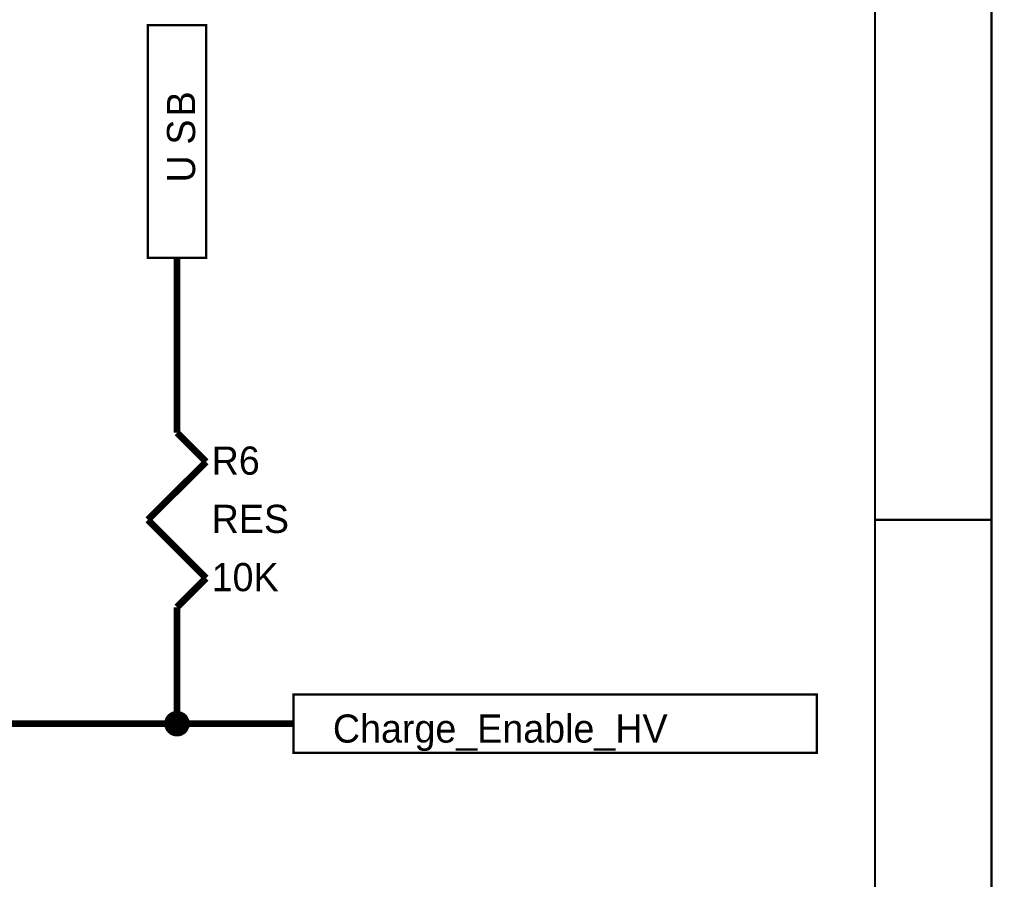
# Model space of a CAD drawing. Header units: millimetres. Extents: x 0 to 9.5, y 0 to 7.5.
# Drawn here: x 7.829 to 9.502, y 3.132 to 4.61 of the extents above; entities that cross this region are included whole.
import ezdxf

# ---------------------------------------------------------------- set-up
doc = ezdxf.new("R2010")
doc.units = ezdxf.units.MM
doc.header["$MEASUREMENT"] = 0
doc.layers.add('Sheet', color=255, linetype='Continuous')

msp = doc.modelspace()

# ---------------------------------------------------------------- linework, layer by layer
at = {"layer": 'Sheet', "const_width": 0.0039}
for points in [[(0.0008, 7.5), (0.0008, 0), (9.4996, 0), (9.4996, 7.5), (0.0008, 7.5), (0.0008, 7.5)], [(0.0008, 7.5), (9.4996, 7.5), (9.4996, 0), (0.0008, 0), (0.0008, 7.5)], [(0.2009, 7.2999), (0.2009, 0.1997), (9.2995, 0.1997), (9.2995, 7.2999), (0.2009, 7.2999), (0.2009, 7.2999)], [(0.2009, 7.2999), (9.2995, 7.2999), (9.2995, 0.1997), (0.2009, 0.1997), (0.2009, 7.2999)], [(8.0497, 4.5997), (8.0497, 4.1999), (8.1497, 4.1999), (8.1497, 4.5997), (8.0497, 4.5997), (8.0497, 4.5997)], [(8.1497, 4.1999), (8.0497, 4.1999), (8.0497, 4.5997), (8.1497, 4.5997), (8.1497, 4.1999)], [(8.2998, 3.4498), (8.2998, 3.3497), (9.1994, 3.3497), (9.1994, 3.4498), (8.2998, 3.4498), (8.2998, 3.4498)], [(8.2998, 3.3497), (8.2998, 3.4498), (9.1994, 3.4498), (9.1994, 3.3497), (8.2998, 3.3497)]]:
    msp.add_lwpolyline(points, close=True, dxfattribs=at)
at = {"layer": 'Sheet'}
for points, const_width in [([(8.0997, 3.9997), (8.0997, 4.1999)], 0.0118), ([(8.0997, 3.8997), (8.0997, 3.9997)], 0.0118), ([(8.1497, 3.8496), (8.0997, 3.8997)], 0.0118), ([(8.0497, 3.75), (8.1497, 3.8496)], 0.0118), ([(8.1497, 3.6499), (8.0497, 3.75)], 0.0118), ([(9.4996, 3.75), (9.2995, 3.75)], 0.0039), ([(8.0997, 3.5999), (8.1497, 3.6499)], 0.0118), ([(8.0997, 3.5999), (8.0997, 3.4998)], 0.0118), ([(8.0997, 3.4998), (8.0997, 3.3998), (8.2998, 3.3998)], 0.0118), ([(8.0797, 3.3998), (8.0797, 3.401), (8.0797, 3.4019), (8.0801, 3.4027), (8.0801, 3.4039), (8.0805, 3.4048), (8.0805, 3.4056), (8.0809, 3.4069), (8.0813, 3.4077), (8.0818, 3.4085), (8.0822, 3.4094), (8.0826, 3.4102), (8.083, 3.411), (8.0838, 3.4119), (8.0843, 3.4127), (8.0851, 3.4131), (8.0855, 3.4139), (8.0863, 3.4148), (8.0872, 3.4152), (8.0876, 3.416), (8.0884, 3.4164), (8.0893, 3.4169), (8.0901, 3.4173), (8.0909, 3.4177), (8.0922, 3.4181), (8.093, 3.4185), (8.0938, 3.4189), (8.0947, 3.4194), (8.0955, 3.4194), (8.0968, 3.4194), (8.0976, 3.4198), (8.0988, 3.4198), (8.0997, 3.4198)], 0.0039), ([(8.0797, 3.3998), (8.0797, 3.401), (8.0797, 3.4019), (8.0801, 3.4027), (8.0801, 3.4039), (8.0805, 3.4048), (8.0805, 3.4056), (8.0809, 3.4069), (8.0813, 3.4077), (8.0818, 3.4085), (8.0822, 3.4094), (8.0826, 3.4102), (8.083, 3.411), (8.0838, 3.4119), (8.0843, 3.4127), (8.0851, 3.4131), (8.0855, 3.4139), (8.0863, 3.4148), (8.0872, 3.4152), (8.0876, 3.416), (8.0884, 3.4164), (8.0893, 3.4169), (8.0901, 3.4173), (8.0909, 3.4177), (8.0922, 3.4181), (8.093, 3.4185), (8.0938, 3.4189), (8.0947, 3.4194), (8.0955, 3.4194), (8.0968, 3.4194), (8.0976, 3.4198), (8.0988, 3.4198), (8.0997, 3.4198)], 0.0039), ([(8.0797, 3.3998), (8.0797, 3.401), (8.0797, 3.4019), (8.0801, 3.4027), (8.0801, 3.4039), (8.0805, 3.4048), (8.0805, 3.4056), (8.0809, 3.4069), (8.0813, 3.4077), (8.0818, 3.4085), (8.0822, 3.4094), (8.0826, 3.4102), (8.083, 3.411), (8.0838, 3.4119), (8.0843, 3.4127), (8.0851, 3.4131), (8.0855, 3.4139), (8.0863, 3.4148), (8.0872, 3.4152), (8.0876, 3.416), (8.0884, 3.4164), (8.0893, 3.4169), (8.0901, 3.4173), (8.0909, 3.4177), (8.0922, 3.4181), (8.093, 3.4185), (8.0938, 3.4189), (8.0947, 3.4194), (8.0955, 3.4194), (8.0968, 3.4194), (8.0976, 3.4198), (8.0988, 3.4198), (8.0997, 3.4198)], 0.0039), ([(8.0797, 3.3998), (8.0797, 3.401), (8.0797, 3.4019), (8.0801, 3.4027), (8.0801, 3.4039), (8.0805, 3.4048), (8.0805, 3.4056), (8.0809, 3.4069), (8.0813, 3.4077), (8.0818, 3.4085), (8.0822, 3.4094), (8.0826, 3.4102), (8.083, 3.411), (8.0838, 3.4119), (8.0843, 3.4127), (8.0851, 3.4131), (8.0855, 3.4139), (8.0863, 3.4148), (8.0872, 3.4152), (8.0876, 3.416), (8.0884, 3.4164), (8.0893, 3.4169), (8.0901, 3.4173), (8.0909, 3.4177), (8.0922, 3.4181), (8.093, 3.4185), (8.0938, 3.4189), (8.0947, 3.4194), (8.0955, 3.4194), (8.0968, 3.4194), (8.0976, 3.4198), (8.0988, 3.4198), (8.0997, 3.4198)], 0.0039), ([(8.0797, 3.3998), (8.0797, 3.401), (8.0797, 3.4019), (8.0801, 3.4027), (8.0801, 3.4039), (8.0805, 3.4048), (8.0805, 3.4056), (8.0809, 3.4069), (8.0813, 3.4077), (8.0818, 3.4085), (8.0822, 3.4094), (8.0826, 3.4102), (8.083, 3.411), (8.0838, 3.4119), (8.0843, 3.4127), (8.0851, 3.4131), (8.0855, 3.4139), (8.0863, 3.4148), (8.0872, 3.4152), (8.0876, 3.416), (8.0884, 3.4164), (8.0893, 3.4169), (8.0901, 3.4173), (8.0909, 3.4177), (8.0922, 3.4181), (8.093, 3.4185), (8.0938, 3.4189), (8.0947, 3.4194), (8.0955, 3.4194), (8.0968, 3.4194), (8.0976, 3.4198), (8.0988, 3.4198), (8.0997, 3.4198)], 0.0039), ([(8.0797, 3.3998), (8.0797, 3.401), (8.0797, 3.4019), (8.0801, 3.4027), (8.0801, 3.4039), (8.0805, 3.4048), (8.0805, 3.4056), (8.0809, 3.4069), (8.0813, 3.4077), (8.0818, 3.4085), (8.0822, 3.4094), (8.0826, 3.4102), (8.083, 3.411), (8.0838, 3.4119), (8.0843, 3.4127), (8.0851, 3.4131), (8.0855, 3.4139), (8.0863, 3.4148), (8.0872, 3.4152), (8.0876, 3.416), (8.0884, 3.4164), (8.0893, 3.4169), (8.0901, 3.4173), (8.0909, 3.4177), (8.0922, 3.4181), (8.093, 3.4185), (8.0938, 3.4189), (8.0947, 3.4194), (8.0955, 3.4194), (8.0968, 3.4194), (8.0976, 3.4198), (8.0988, 3.4198), (8.0997, 3.4198)], 0.0039), ([(8.0797, 3.3998), (8.0797, 3.401), (8.0797, 3.4019), (8.0801, 3.4027), (8.0801, 3.4039), (8.0805, 3.4048), (8.0805, 3.4056), (8.0809, 3.4069), (8.0813, 3.4077), (8.0818, 3.4085), (8.0822, 3.4094), (8.0826, 3.4102), (8.083, 3.411), (8.0838, 3.4119), (8.0843, 3.4127), (8.0851, 3.4131), (8.0855, 3.4139), (8.0863, 3.4148), (8.0872, 3.4152), (8.0876, 3.416), (8.0884, 3.4164), (8.0893, 3.4169), (8.0901, 3.4173), (8.0909, 3.4177), (8.0922, 3.4181), (8.093, 3.4185), (8.0938, 3.4189), (8.0947, 3.4194), (8.0955, 3.4194), (8.0968, 3.4194), (8.0976, 3.4198), (8.0988, 3.4198), (8.0997, 3.4198)], 0.0039), ([(8.0797, 3.3998), (8.0797, 3.401), (8.0797, 3.4019), (8.0801, 3.4027), (8.0801, 3.4039), (8.0805, 3.4048), (8.0805, 3.4056), (8.0809, 3.4069), (8.0813, 3.4077), (8.0818, 3.4085), (8.0822, 3.4094), (8.0826, 3.4102), (8.083, 3.411), (8.0838, 3.4119), (8.0843, 3.4127), (8.0851, 3.4131), (8.0855, 3.4139), (8.0863, 3.4148), (8.0872, 3.4152), (8.0876, 3.416), (8.0884, 3.4164), (8.0893, 3.4169), (8.0901, 3.4173), (8.0909, 3.4177), (8.0922, 3.4181), (8.093, 3.4185), (8.0938, 3.4189), (8.0947, 3.4194), (8.0955, 3.4194), (8.0968, 3.4194), (8.0976, 3.4198), (8.0988, 3.4198), (8.0997, 3.4198)], 0.0039), ([(8.0997, 3.4198), (8.0997, 3.4198)], 0.0039), ([(8.0997, 3.4198), (8.1009, 3.4198), (8.1018, 3.4198), (8.1026, 3.4194), (8.1038, 3.4194), (8.1047, 3.4194), (8.1055, 3.4189), (8.1068, 3.4185), (8.1076, 3.4181), (8.1084, 3.4177), (8.1093, 3.4173), (8.1101, 3.4169), (8.1109, 3.4164), (8.1118, 3.416), (8.1126, 3.4152), (8.113, 3.4148), (8.1139, 3.4139), (8.1147, 3.4131), (8.1151, 3.4127), (8.1159, 3.4119), (8.1164, 3.411), (8.1168, 3.4102), (8.1172, 3.4094), (8.1176, 3.4085), (8.118, 3.4077), (8.1184, 3.4069), (8.1189, 3.4056), (8.1193, 3.4048), (8.1193, 3.4039), (8.1193, 3.4027), (8.1197, 3.4019), (8.1197, 3.401), (8.1197, 3.3998)], 0.0039), ([(8.0997, 3.4198), (8.0997, 3.4198)], 0.0039), ([(8.0997, 3.4198), (8.1009, 3.4198), (8.1018, 3.4198), (8.1026, 3.4194), (8.1038, 3.4194), (8.1047, 3.4194), (8.1055, 3.4189), (8.1068, 3.4185), (8.1076, 3.4181), (8.1084, 3.4177), (8.1093, 3.4173), (8.1101, 3.4169), (8.1109, 3.4164), (8.1118, 3.416), (8.1126, 3.4152), (8.113, 3.4148), (8.1139, 3.4139), (8.1147, 3.4131), (8.1151, 3.4127), (8.1159, 3.4119), (8.1164, 3.411), (8.1168, 3.4102), (8.1172, 3.4094), (8.1176, 3.4085), (8.118, 3.4077), (8.1184, 3.4069), (8.1189, 3.4056), (8.1193, 3.4048), (8.1193, 3.4039), (8.1193, 3.4027), (8.1197, 3.4019), (8.1197, 3.401), (8.1197, 3.3998)], 0.0039), ([(8.0997, 3.4198), (8.0997, 3.4198)], 0.0039), ([(8.0997, 3.4198), (8.1009, 3.4198), (8.1018, 3.4198), (8.1026, 3.4194), (8.1038, 3.4194), (8.1047, 3.4194), (8.1055, 3.4189), (8.1068, 3.4185), (8.1076, 3.4181), (8.1084, 3.4177), (8.1093, 3.4173), (8.1101, 3.4169), (8.1109, 3.4164), (8.1118, 3.416), (8.1126, 3.4152), (8.113, 3.4148), (8.1139, 3.4139), (8.1147, 3.4131), (8.1151, 3.4127), (8.1159, 3.4119), (8.1164, 3.411), (8.1168, 3.4102), (8.1172, 3.4094), (8.1176, 3.4085), (8.118, 3.4077), (8.1184, 3.4069), (8.1189, 3.4056), (8.1193, 3.4048), (8.1193, 3.4039), (8.1193, 3.4027), (8.1197, 3.4019), (8.1197, 3.401), (8.1197, 3.3998)], 0.0039), ([(8.0997, 3.4198), (8.0997, 3.4198)], 0.0039), ([(8.0997, 3.4198), (8.1009, 3.4198), (8.1018, 3.4198), (8.1026, 3.4194), (8.1038, 3.4194), (8.1047, 3.4194), (8.1055, 3.4189), (8.1068, 3.4185), (8.1076, 3.4181), (8.1084, 3.4177), (8.1093, 3.4173), (8.1101, 3.4169), (8.1109, 3.4164), (8.1118, 3.416), (8.1126, 3.4152), (8.113, 3.4148), (8.1139, 3.4139), (8.1147, 3.4131), (8.1151, 3.4127), (8.1159, 3.4119), (8.1164, 3.411), (8.1168, 3.4102), (8.1172, 3.4094), (8.1176, 3.4085), (8.118, 3.4077), (8.1184, 3.4069), (8.1189, 3.4056), (8.1193, 3.4048), (8.1193, 3.4039), (8.1193, 3.4027), (8.1197, 3.4019), (8.1197, 3.401), (8.1197, 3.3998)], 0.0039), ([(8.0997, 3.4198), (8.0997, 3.4198)], 0.0039), ([(8.0997, 3.4198), (8.1009, 3.4198), (8.1018, 3.4198), (8.1026, 3.4194), (8.1038, 3.4194), (8.1047, 3.4194), (8.1055, 3.4189), (8.1068, 3.4185), (8.1076, 3.4181), (8.1084, 3.4177), (8.1093, 3.4173), (8.1101, 3.4169), (8.1109, 3.4164), (8.1118, 3.416), (8.1126, 3.4152), (8.113, 3.4148), (8.1139, 3.4139), (8.1147, 3.4131), (8.1151, 3.4127), (8.1159, 3.4119), (8.1164, 3.411), (8.1168, 3.4102), (8.1172, 3.4094), (8.1176, 3.4085), (8.118, 3.4077), (8.1184, 3.4069), (8.1189, 3.4056), (8.1193, 3.4048), (8.1193, 3.4039), (8.1193, 3.4027), (8.1197, 3.4019), (8.1197, 3.401), (8.1197, 3.3998)], 0.0039), ([(8.0997, 3.4198), (8.0997, 3.4198)], 0.0039), ([(8.0997, 3.4198), (8.1009, 3.4198), (8.1018, 3.4198), (8.1026, 3.4194), (8.1038, 3.4194), (8.1047, 3.4194), (8.1055, 3.4189), (8.1068, 3.4185), (8.1076, 3.4181), (8.1084, 3.4177), (8.1093, 3.4173), (8.1101, 3.4169), (8.1109, 3.4164), (8.1118, 3.416), (8.1126, 3.4152), (8.113, 3.4148), (8.1139, 3.4139), (8.1147, 3.4131), (8.1151, 3.4127), (8.1159, 3.4119), (8.1164, 3.411), (8.1168, 3.4102), (8.1172, 3.4094), (8.1176, 3.4085), (8.118, 3.4077), (8.1184, 3.4069), (8.1189, 3.4056), (8.1193, 3.4048), (8.1193, 3.4039), (8.1193, 3.4027), (8.1197, 3.4019), (8.1197, 3.401), (8.1197, 3.3998)], 0.0039), ([(8.0997, 3.4198), (8.0997, 3.4198)], 0.0039), ([(8.0997, 3.4198), (8.1009, 3.4198), (8.1018, 3.4198), (8.1026, 3.4194), (8.1038, 3.4194), (8.1047, 3.4194), (8.1055, 3.4189), (8.1068, 3.4185), (8.1076, 3.4181), (8.1084, 3.4177), (8.1093, 3.4173), (8.1101, 3.4169), (8.1109, 3.4164), (8.1118, 3.416), (8.1126, 3.4152), (8.113, 3.4148), (8.1139, 3.4139), (8.1147, 3.4131), (8.1151, 3.4127), (8.1159, 3.4119), (8.1164, 3.411), (8.1168, 3.4102), (8.1172, 3.4094), (8.1176, 3.4085), (8.118, 3.4077), (8.1184, 3.4069), (8.1189, 3.4056), (8.1193, 3.4048), (8.1193, 3.4039), (8.1193, 3.4027), (8.1197, 3.4019), (8.1197, 3.401), (8.1197, 3.3998)], 0.0039), ([(8.0997, 3.4198), (8.0997, 3.4198)], 0.0039), ([(8.0997, 3.4198), (8.1009, 3.4198), (8.1018, 3.4198), (8.1026, 3.4194), (8.1038, 3.4194), (8.1047, 3.4194), (8.1055, 3.4189), (8.1068, 3.4185), (8.1076, 3.4181), (8.1084, 3.4177), (8.1093, 3.4173), (8.1101, 3.4169), (8.1109, 3.4164), (8.1118, 3.416), (8.1126, 3.4152), (8.113, 3.4148), (8.1139, 3.4139), (8.1147, 3.4131), (8.1151, 3.4127), (8.1159, 3.4119), (8.1164, 3.411), (8.1168, 3.4102), (8.1172, 3.4094), (8.1176, 3.4085), (8.118, 3.4077), (8.1184, 3.4069), (8.1189, 3.4056), (8.1193, 3.4048), (8.1193, 3.4039), (8.1193, 3.4027), (8.1197, 3.4019), (8.1197, 3.401), (8.1197, 3.3998)], 0.0039), ([(7.7999, 3.3998), (8.0997, 3.3998)], 0.0118), ([(8.0997, 3.3798), (8.0988, 3.3798), (8.0976, 3.3798), (8.0968, 3.3802), (8.0955, 3.3802), (8.0947, 3.3806), (8.0938, 3.3806), (8.093, 3.381), (8.0922, 3.3814), (8.0909, 3.3818), (8.0901, 3.3823), (8.0893, 3.3827), (8.0884, 3.3831), (8.0876, 3.3839), (8.0872, 3.3843), (8.0863, 3.3852), (8.0855, 3.3856), (8.0851, 3.3864), (8.0843, 3.3873), (8.0838, 3.3877), (8.083, 3.3885), (8.0826, 3.3893), (8.0822, 3.3902), (8.0818, 3.391), (8.0813, 3.3923), (8.0809, 3.3931), (8.0805, 3.3939), (8.0805, 3.3948), (8.0801, 3.3956), (8.0801, 3.3968), (8.0797, 3.3977), (8.0797, 3.3989), (8.0797, 3.3998)], 0.0039), ([(8.0797, 3.3998), (8.0797, 3.3998)], 0.0039), ([(8.0997, 3.3798), (8.0988, 3.3798), (8.0976, 3.3798), (8.0968, 3.3802), (8.0955, 3.3802), (8.0947, 3.3806), (8.0938, 3.3806), (8.093, 3.381), (8.0922, 3.3814), (8.0909, 3.3818), (8.0901, 3.3823), (8.0893, 3.3827), (8.0884, 3.3831), (8.0876, 3.3839), (8.0872, 3.3843), (8.0863, 3.3852), (8.0855, 3.3856), (8.0851, 3.3864), (8.0843, 3.3873), (8.0838, 3.3877), (8.083, 3.3885), (8.0826, 3.3893), (8.0822, 3.3902), (8.0818, 3.391), (8.0813, 3.3923), (8.0809, 3.3931), (8.0805, 3.3939), (8.0805, 3.3948), (8.0801, 3.3956), (8.0801, 3.3968), (8.0797, 3.3977), (8.0797, 3.3989), (8.0797, 3.3998)], 0.0039), ([(8.0797, 3.3998), (8.0797, 3.3998)], 0.0039), ([(8.0997, 3.3798), (8.0988, 3.3798), (8.0976, 3.3798), (8.0968, 3.3802), (8.0955, 3.3802), (8.0947, 3.3806), (8.0938, 3.3806), (8.093, 3.381), (8.0922, 3.3814), (8.0909, 3.3818), (8.0901, 3.3823), (8.0893, 3.3827), (8.0884, 3.3831), (8.0876, 3.3839), (8.0872, 3.3843), (8.0863, 3.3852), (8.0855, 3.3856), (8.0851, 3.3864), (8.0843, 3.3873), (8.0838, 3.3877), (8.083, 3.3885), (8.0826, 3.3893), (8.0822, 3.3902), (8.0818, 3.391), (8.0813, 3.3923), (8.0809, 3.3931), (8.0805, 3.3939), (8.0805, 3.3948), (8.0801, 3.3956), (8.0801, 3.3968), (8.0797, 3.3977), (8.0797, 3.3989), (8.0797, 3.3998)], 0.0039), ([(8.0797, 3.3998), (8.0797, 3.3998)], 0.0039), ([(8.0997, 3.3798), (8.0988, 3.3798), (8.0976, 3.3798), (8.0968, 3.3802), (8.0955, 3.3802), (8.0947, 3.3806), (8.0938, 3.3806), (8.093, 3.381), (8.0922, 3.3814), (8.0909, 3.3818), (8.0901, 3.3823), (8.0893, 3.3827), (8.0884, 3.3831), (8.0876, 3.3839), (8.0872, 3.3843), (8.0863, 3.3852), (8.0855, 3.3856), (8.0851, 3.3864), (8.0843, 3.3873), (8.0838, 3.3877), (8.083, 3.3885), (8.0826, 3.3893), (8.0822, 3.3902), (8.0818, 3.391), (8.0813, 3.3923), (8.0809, 3.3931), (8.0805, 3.3939), (8.0805, 3.3948), (8.0801, 3.3956), (8.0801, 3.3968), (8.0797, 3.3977), (8.0797, 3.3989), (8.0797, 3.3998)], 0.0039), ([(8.0797, 3.3998), (8.0797, 3.3998)], 0.0039), ([(8.0997, 3.3798), (8.0988, 3.3798), (8.0976, 3.3798), (8.0968, 3.3802), (8.0955, 3.3802), (8.0947, 3.3806), (8.0938, 3.3806), (8.093, 3.381), (8.0922, 3.3814), (8.0909, 3.3818), (8.0901, 3.3823), (8.0893, 3.3827), (8.0884, 3.3831), (8.0876, 3.3839), (8.0872, 3.3843), (8.0863, 3.3852), (8.0855, 3.3856), (8.0851, 3.3864), (8.0843, 3.3873), (8.0838, 3.3877), (8.083, 3.3885), (8.0826, 3.3893), (8.0822, 3.3902), (8.0818, 3.391), (8.0813, 3.3923), (8.0809, 3.3931), (8.0805, 3.3939), (8.0805, 3.3948), (8.0801, 3.3956), (8.0801, 3.3968), (8.0797, 3.3977), (8.0797, 3.3989), (8.0797, 3.3998)], 0.0039), ([(8.0797, 3.3998), (8.0797, 3.3998)], 0.0039), ([(8.0997, 3.3798), (8.0988, 3.3798), (8.0976, 3.3798), (8.0968, 3.3802), (8.0955, 3.3802), (8.0947, 3.3806), (8.0938, 3.3806), (8.093, 3.381), (8.0922, 3.3814), (8.0909, 3.3818), (8.0901, 3.3823), (8.0893, 3.3827), (8.0884, 3.3831), (8.0876, 3.3839), (8.0872, 3.3843), (8.0863, 3.3852), (8.0855, 3.3856), (8.0851, 3.3864), (8.0843, 3.3873), (8.0838, 3.3877), (8.083, 3.3885), (8.0826, 3.3893), (8.0822, 3.3902), (8.0818, 3.391), (8.0813, 3.3923), (8.0809, 3.3931), (8.0805, 3.3939), (8.0805, 3.3948), (8.0801, 3.3956), (8.0801, 3.3968), (8.0797, 3.3977), (8.0797, 3.3989), (8.0797, 3.3998)], 0.0039), ([(8.0797, 3.3998), (8.0797, 3.3998)], 0.0039), ([(8.0997, 3.3798), (8.0988, 3.3798), (8.0976, 3.3798), (8.0968, 3.3802), (8.0955, 3.3802), (8.0947, 3.3806), (8.0938, 3.3806), (8.093, 3.381), (8.0922, 3.3814), (8.0909, 3.3818), (8.0901, 3.3823), (8.0893, 3.3827), (8.0884, 3.3831), (8.0876, 3.3839), (8.0872, 3.3843), (8.0863, 3.3852), (8.0855, 3.3856), (8.0851, 3.3864), (8.0843, 3.3873), (8.0838, 3.3877), (8.083, 3.3885), (8.0826, 3.3893), (8.0822, 3.3902), (8.0818, 3.391), (8.0813, 3.3923), (8.0809, 3.3931), (8.0805, 3.3939), (8.0805, 3.3948), (8.0801, 3.3956), (8.0801, 3.3968), (8.0797, 3.3977), (8.0797, 3.3989), (8.0797, 3.3998)], 0.0039), ([(8.0797, 3.3998), (8.0797, 3.3998)], 0.0039), ([(8.0997, 3.3798), (8.0988, 3.3798), (8.0976, 3.3798), (8.0968, 3.3802), (8.0955, 3.3802), (8.0947, 3.3806), (8.0938, 3.3806), (8.093, 3.381), (8.0922, 3.3814), (8.0909, 3.3818), (8.0901, 3.3823), (8.0893, 3.3827), (8.0884, 3.3831), (8.0876, 3.3839), (8.0872, 3.3843), (8.0863, 3.3852), (8.0855, 3.3856), (8.0851, 3.3864), (8.0843, 3.3873), (8.0838, 3.3877), (8.083, 3.3885), (8.0826, 3.3893), (8.0822, 3.3902), (8.0818, 3.391), (8.0813, 3.3923), (8.0809, 3.3931), (8.0805, 3.3939), (8.0805, 3.3948), (8.0801, 3.3956), (8.0801, 3.3968), (8.0797, 3.3977), (8.0797, 3.3989), (8.0797, 3.3998)], 0.0039), ([(8.0797, 3.3998), (8.0797, 3.3998)], 0.0039), ([(8.1197, 3.3998), (8.1197, 3.3989), (8.1197, 3.3977), (8.1193, 3.3968), (8.1193, 3.3956), (8.1193, 3.3948), (8.1189, 3.3939), (8.1184, 3.3931), (8.118, 3.3923), (8.1176, 3.391), (8.1172, 3.3902), (8.1168, 3.3893), (8.1164, 3.3885), (8.1159, 3.3877), (8.1151, 3.3873), (8.1147, 3.3864), (8.1139, 3.3856), (8.113, 3.3852), (8.1126, 3.3843), (8.1118, 3.3839), (8.1109, 3.3831), (8.1101, 3.3827), (8.1093, 3.3823), (8.1084, 3.3818), (8.1076, 3.3814), (8.1068, 3.381), (8.1055, 3.3806), (8.1047, 3.3806), (8.1038, 3.3802), (8.1026, 3.3802), (8.1018, 3.3798), (8.1009, 3.3798), (8.0997, 3.3798)], 0.0039), ([(8.1197, 3.3998), (8.1197, 3.3989), (8.1197, 3.3977), (8.1193, 3.3968), (8.1193, 3.3956), (8.1193, 3.3948), (8.1189, 3.3939), (8.1184, 3.3931), (8.118, 3.3923), (8.1176, 3.391), (8.1172, 3.3902), (8.1168, 3.3893), (8.1164, 3.3885), (8.1159, 3.3877), (8.1151, 3.3873), (8.1147, 3.3864), (8.1139, 3.3856), (8.113, 3.3852), (8.1126, 3.3843), (8.1118, 3.3839), (8.1109, 3.3831), (8.1101, 3.3827), (8.1093, 3.3823), (8.1084, 3.3818), (8.1076, 3.3814), (8.1068, 3.381), (8.1055, 3.3806), (8.1047, 3.3806), (8.1038, 3.3802), (8.1026, 3.3802), (8.1018, 3.3798), (8.1009, 3.3798), (8.0997, 3.3798)], 0.0039), ([(8.1197, 3.3998), (8.1197, 3.3989), (8.1197, 3.3977), (8.1193, 3.3968), (8.1193, 3.3956), (8.1193, 3.3948), (8.1189, 3.3939), (8.1184, 3.3931), (8.118, 3.3923), (8.1176, 3.391), (8.1172, 3.3902), (8.1168, 3.3893), (8.1164, 3.3885), (8.1159, 3.3877), (8.1151, 3.3873), (8.1147, 3.3864), (8.1139, 3.3856), (8.113, 3.3852), (8.1126, 3.3843), (8.1118, 3.3839), (8.1109, 3.3831), (8.1101, 3.3827), (8.1093, 3.3823), (8.1084, 3.3818), (8.1076, 3.3814), (8.1068, 3.381), (8.1055, 3.3806), (8.1047, 3.3806), (8.1038, 3.3802), (8.1026, 3.3802), (8.1018, 3.3798), (8.1009, 3.3798), (8.0997, 3.3798)], 0.0039), ([(8.1197, 3.3998), (8.1197, 3.3989), (8.1197, 3.3977), (8.1193, 3.3968), (8.1193, 3.3956), (8.1193, 3.3948), (8.1189, 3.3939), (8.1184, 3.3931), (8.118, 3.3923), (8.1176, 3.391), (8.1172, 3.3902), (8.1168, 3.3893), (8.1164, 3.3885), (8.1159, 3.3877), (8.1151, 3.3873), (8.1147, 3.3864), (8.1139, 3.3856), (8.113, 3.3852), (8.1126, 3.3843), (8.1118, 3.3839), (8.1109, 3.3831), (8.1101, 3.3827), (8.1093, 3.3823), (8.1084, 3.3818), (8.1076, 3.3814), (8.1068, 3.381), (8.1055, 3.3806), (8.1047, 3.3806), (8.1038, 3.3802), (8.1026, 3.3802), (8.1018, 3.3798), (8.1009, 3.3798), (8.0997, 3.3798)], 0.0039), ([(8.1197, 3.3998), (8.1197, 3.3989), (8.1197, 3.3977), (8.1193, 3.3968), (8.1193, 3.3956), (8.1193, 3.3948), (8.1189, 3.3939), (8.1184, 3.3931), (8.118, 3.3923), (8.1176, 3.391), (8.1172, 3.3902), (8.1168, 3.3893), (8.1164, 3.3885), (8.1159, 3.3877), (8.1151, 3.3873), (8.1147, 3.3864), (8.1139, 3.3856), (8.113, 3.3852), (8.1126, 3.3843), (8.1118, 3.3839), (8.1109, 3.3831), (8.1101, 3.3827), (8.1093, 3.3823), (8.1084, 3.3818), (8.1076, 3.3814), (8.1068, 3.381), (8.1055, 3.3806), (8.1047, 3.3806), (8.1038, 3.3802), (8.1026, 3.3802), (8.1018, 3.3798), (8.1009, 3.3798), (8.0997, 3.3798)], 0.0039), ([(8.1197, 3.3998), (8.1197, 3.3989), (8.1197, 3.3977), (8.1193, 3.3968), (8.1193, 3.3956), (8.1193, 3.3948), (8.1189, 3.3939), (8.1184, 3.3931), (8.118, 3.3923), (8.1176, 3.391), (8.1172, 3.3902), (8.1168, 3.3893), (8.1164, 3.3885), (8.1159, 3.3877), (8.1151, 3.3873), (8.1147, 3.3864), (8.1139, 3.3856), (8.113, 3.3852), (8.1126, 3.3843), (8.1118, 3.3839), (8.1109, 3.3831), (8.1101, 3.3827), (8.1093, 3.3823), (8.1084, 3.3818), (8.1076, 3.3814), (8.1068, 3.381), (8.1055, 3.3806), (8.1047, 3.3806), (8.1038, 3.3802), (8.1026, 3.3802), (8.1018, 3.3798), (8.1009, 3.3798), (8.0997, 3.3798)], 0.0039), ([(8.1197, 3.3998), (8.1197, 3.3989), (8.1197, 3.3977), (8.1193, 3.3968), (8.1193, 3.3956), (8.1193, 3.3948), (8.1189, 3.3939), (8.1184, 3.3931), (8.118, 3.3923), (8.1176, 3.391), (8.1172, 3.3902), (8.1168, 3.3893), (8.1164, 3.3885), (8.1159, 3.3877), (8.1151, 3.3873), (8.1147, 3.3864), (8.1139, 3.3856), (8.113, 3.3852), (8.1126, 3.3843), (8.1118, 3.3839), (8.1109, 3.3831), (8.1101, 3.3827), (8.1093, 3.3823), (8.1084, 3.3818), (8.1076, 3.3814), (8.1068, 3.381), (8.1055, 3.3806), (8.1047, 3.3806), (8.1038, 3.3802), (8.1026, 3.3802), (8.1018, 3.3798), (8.1009, 3.3798), (8.0997, 3.3798)], 0.0039), ([(8.1197, 3.3998), (8.1197, 3.3989), (8.1197, 3.3977), (8.1193, 3.3968), (8.1193, 3.3956), (8.1193, 3.3948), (8.1189, 3.3939), (8.1184, 3.3931), (8.118, 3.3923), (8.1176, 3.391), (8.1172, 3.3902), (8.1168, 3.3893), (8.1164, 3.3885), (8.1159, 3.3877), (8.1151, 3.3873), (8.1147, 3.3864), (8.1139, 3.3856), (8.113, 3.3852), (8.1126, 3.3843), (8.1118, 3.3839), (8.1109, 3.3831), (8.1101, 3.3827), (8.1093, 3.3823), (8.1084, 3.3818), (8.1076, 3.3814), (8.1068, 3.381), (8.1055, 3.3806), (8.1047, 3.3806), (8.1038, 3.3802), (8.1026, 3.3802), (8.1018, 3.3798), (8.1009, 3.3798), (8.0997, 3.3798)], 0.0039), ([(8.1197, 3.3998), (8.1197, 3.3998), (8.1197, 3.3998), (8.1197, 3.3998), (8.1197, 3.3998), (8.1197, 3.3998), (8.1197, 3.3998), (8.1197, 3.3998), (8.1197, 3.3998), (8.1197, 3.3998), (8.1197, 3.3998), (8.1197, 3.3998), (8.1197, 3.3998), (8.1197, 3.3998), (8.1197, 3.3998), (8.1197, 3.3998), (8.1197, 3.3998), (8.1197, 3.3998), (8.1197, 3.3998), (8.1197, 3.3998), (8.1197, 3.3998), (8.1197, 3.3998), (8.1197, 3.3998), (8.1197, 3.3998), (8.1197, 3.3998), (8.1197, 3.3998), (8.1197, 3.3998), (8.1197, 3.3998), (8.1197, 3.3998), (8.1197, 3.3998), (8.1197, 3.3998), (8.1197, 3.3998), (8.1197, 3.3998)], 0.0039), ([(8.1197, 3.3998), (8.1197, 3.3998)], 0.0039), ([(8.1197, 3.3998), (8.1197, 3.3998), (8.1197, 3.3998), (8.1197, 3.3998), (8.1197, 3.3998), (8.1197, 3.3998), (8.1197, 3.3998), (8.1197, 3.3998), (8.1197, 3.3998), (8.1197, 3.3998), (8.1197, 3.3998), (8.1197, 3.3998), (8.1197, 3.3998), (8.1197, 3.3998), (8.1197, 3.3998), (8.1197, 3.3998), (8.1197, 3.3998), (8.1197, 3.3998), (8.1197, 3.3998), (8.1197, 3.3998), (8.1197, 3.3998), (8.1197, 3.3998), (8.1197, 3.3998), (8.1197, 3.3998), (8.1197, 3.3998), (8.1197, 3.3998), (8.1197, 3.3998), (8.1197, 3.3998), (8.1197, 3.3998), (8.1197, 3.3998), (8.1197, 3.3998), (8.1197, 3.3998), (8.1197, 3.3998)], 0.0039), ([(8.1197, 3.3998), (8.1197, 3.3998)], 0.0039), ([(8.1197, 3.3998), (8.1197, 3.3998), (8.1197, 3.3998), (8.1197, 3.3998), (8.1197, 3.3998), (8.1197, 3.3998), (8.1197, 3.3998), (8.1197, 3.3998), (8.1197, 3.3998), (8.1197, 3.3998), (8.1197, 3.3998), (8.1197, 3.3998), (8.1197, 3.3998), (8.1197, 3.3998), (8.1197, 3.3998), (8.1197, 3.3998), (8.1197, 3.3998), (8.1197, 3.3998), (8.1197, 3.3998), (8.1197, 3.3998), (8.1197, 3.3998), (8.1197, 3.3998), (8.1197, 3.3998), (8.1197, 3.3998), (8.1197, 3.3998), (8.1197, 3.3998), (8.1197, 3.3998), (8.1197, 3.3998), (8.1197, 3.3998), (8.1197, 3.3998), (8.1197, 3.3998), (8.1197, 3.3998), (8.1197, 3.3998)], 0.0039), ([(8.1197, 3.3998), (8.1197, 3.3998)], 0.0039), ([(8.1197, 3.3998), (8.1197, 3.3998), (8.1197, 3.3998), (8.1197, 3.3998), (8.1197, 3.3998), (8.1197, 3.3998), (8.1197, 3.3998), (8.1197, 3.3998), (8.1197, 3.3998), (8.1197, 3.3998), (8.1197, 3.3998), (8.1197, 3.3998), (8.1197, 3.3998), (8.1197, 3.3998), (8.1197, 3.3998), (8.1197, 3.3998), (8.1197, 3.3998), (8.1197, 3.3998), (8.1197, 3.3998), (8.1197, 3.3998), (8.1197, 3.3998), (8.1197, 3.3998), (8.1197, 3.3998), (8.1197, 3.3998), (8.1197, 3.3998), (8.1197, 3.3998), (8.1197, 3.3998), (8.1197, 3.3998), (8.1197, 3.3998), (8.1197, 3.3998), (8.1197, 3.3998), (8.1197, 3.3998), (8.1197, 3.3998)], 0.0039), ([(8.1197, 3.3998), (8.1197, 3.3998)], 0.0039), ([(8.1197, 3.3998), (8.1197, 3.3998), (8.1197, 3.3998), (8.1197, 3.3998), (8.1197, 3.3998), (8.1197, 3.3998), (8.1197, 3.3998), (8.1197, 3.3998), (8.1197, 3.3998), (8.1197, 3.3998), (8.1197, 3.3998), (8.1197, 3.3998), (8.1197, 3.3998), (8.1197, 3.3998), (8.1197, 3.3998), (8.1197, 3.3998), (8.1197, 3.3998), (8.1197, 3.3998), (8.1197, 3.3998), (8.1197, 3.3998), (8.1197, 3.3998), (8.1197, 3.3998), (8.1197, 3.3998), (8.1197, 3.3998), (8.1197, 3.3998), (8.1197, 3.3998), (8.1197, 3.3998), (8.1197, 3.3998), (8.1197, 3.3998), (8.1197, 3.3998), (8.1197, 3.3998), (8.1197, 3.3998), (8.1197, 3.3998)], 0.0039), ([(8.1197, 3.3998), (8.1197, 3.3998)], 0.0039), ([(8.1197, 3.3998), (8.1197, 3.3998), (8.1197, 3.3998), (8.1197, 3.3998), (8.1197, 3.3998), (8.1197, 3.3998), (8.1197, 3.3998), (8.1197, 3.3998), (8.1197, 3.3998), (8.1197, 3.3998), (8.1197, 3.3998), (8.1197, 3.3998), (8.1197, 3.3998), (8.1197, 3.3998), (8.1197, 3.3998), (8.1197, 3.3998), (8.1197, 3.3998), (8.1197, 3.3998), (8.1197, 3.3998), (8.1197, 3.3998), (8.1197, 3.3998), (8.1197, 3.3998), (8.1197, 3.3998), (8.1197, 3.3998), (8.1197, 3.3998), (8.1197, 3.3998), (8.1197, 3.3998), (8.1197, 3.3998), (8.1197, 3.3998), (8.1197, 3.3998), (8.1197, 3.3998), (8.1197, 3.3998), (8.1197, 3.3998)], 0.0039), ([(8.1197, 3.3998), (8.1197, 3.3998)], 0.0039), ([(8.1197, 3.3998), (8.1197, 3.3998), (8.1197, 3.3998), (8.1197, 3.3998), (8.1197, 3.3998), (8.1197, 3.3998), (8.1197, 3.3998), (8.1197, 3.3998), (8.1197, 3.3998), (8.1197, 3.3998), (8.1197, 3.3998), (8.1197, 3.3998), (8.1197, 3.3998), (8.1197, 3.3998), (8.1197, 3.3998), (8.1197, 3.3998), (8.1197, 3.3998), (8.1197, 3.3998), (8.1197, 3.3998), (8.1197, 3.3998), (8.1197, 3.3998), (8.1197, 3.3998), (8.1197, 3.3998), (8.1197, 3.3998), (8.1197, 3.3998), (8.1197, 3.3998), (8.1197, 3.3998), (8.1197, 3.3998), (8.1197, 3.3998), (8.1197, 3.3998), (8.1197, 3.3998), (8.1197, 3.3998), (8.1197, 3.3998)], 0.0039), ([(8.1197, 3.3998), (8.1197, 3.3998)], 0.0039), ([(8.1197, 3.3998), (8.1197, 3.3998), (8.1197, 3.3998), (8.1197, 3.3998), (8.1197, 3.3998), (8.1197, 3.3998), (8.1197, 3.3998), (8.1197, 3.3998), (8.1197, 3.3998), (8.1197, 3.3998), (8.1197, 3.3998), (8.1197, 3.3998), (8.1197, 3.3998), (8.1197, 3.3998), (8.1197, 3.3998), (8.1197, 3.3998), (8.1197, 3.3998), (8.1197, 3.3998), (8.1197, 3.3998), (8.1197, 3.3998), (8.1197, 3.3998), (8.1197, 3.3998), (8.1197, 3.3998), (8.1197, 3.3998), (8.1197, 3.3998), (8.1197, 3.3998), (8.1197, 3.3998), (8.1197, 3.3998), (8.1197, 3.3998), (8.1197, 3.3998), (8.1197, 3.3998), (8.1197, 3.3998), (8.1197, 3.3998)], 0.0039), ([(8.1197, 3.3998), (8.1197, 3.3998)], 0.0039)]:
    msp.add_lwpolyline(points, dxfattribs=dict(at, const_width=const_width))
at = {"layer": 'Sheet', "const_width": 0.02}
msp.add_lwpolyline([(8.09, 3.4, 1), (8.11, 3.4, 1)], format="xyb", close=True, dxfattribs=at)

# ---------------------------------------------------------------- texts
at = {"layer": 'Sheet'}
for s, p in [('B', (8.1309, 4.443)), ('S', (8.1309, 4.3946)), ('U', (8.1309, 4.3296))]:
    msp.add_text(s, height=0.0484, rotation=90, dxfattribs=at).set_placement(p)
for s, height, p in [('R6', 0.04837, (8.1593, 3.8276)), ('RES', 0.04837, (8.1593, 3.7275)), ('10K', 0.04837, (8.1593, 3.6274)), ('Charge_Enable_HV', 0.048366, (8.3677, 3.3672))]:
    msp.add_text(s, height=height, dxfattribs=at).set_placement(p)

doc.saveas('drawing.dxf')
